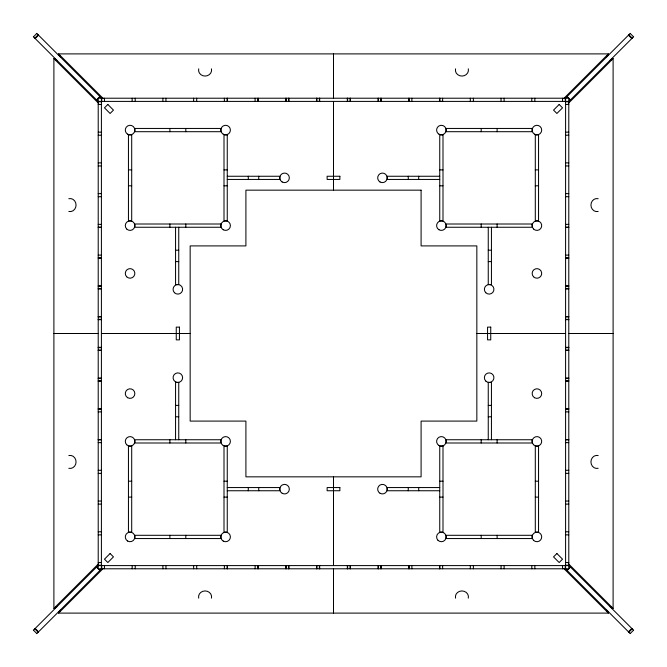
<?xml version="1.0" encoding="UTF-8"?>
<svg xmlns="http://www.w3.org/2000/svg" width="667" height="667" viewBox="0 0 667 667"><rect width="100%" height="100%" fill="white"/><g stroke="black" fill="none" stroke-linecap="round" stroke-linejoin="round"><path stroke-width="1" d="M333.5 613.106L333.5 568.517M565.599 104.477L568.784 104.452M565.599 165.958L568.784 165.941M565.599 135.218L568.784 135.193M565.599 227.439L568.784 227.422M565.599 196.698L568.784 196.682M565.599 258.187L568.784 258.162M565.599 319.668L568.784 319.643M565.599 288.928L568.784 288.903M565.599 381.149L568.784 381.124M565.599 350.408L568.784 350.383M565.599 442.63L568.784 442.63M565.599 411.889L568.784 411.873M565.599 473.37L568.784 473.353M565.599 534.859L568.784 534.834M565.599 504.119L568.784 504.094M98.216 132.166L101.401 132.141M98.216 193.647L101.401 193.622M98.216 162.906L101.401 162.881M98.216 224.387L101.401 224.37M98.216 255.136L101.401 255.111M98.216 285.876L101.401 285.851M98.216 347.357L101.401 347.332M98.216 316.617L101.401 316.592M98.216 378.097L101.401 378.072M98.216 408.838L101.401 408.813M98.216 439.578L101.401 439.561M98.216 501.067L101.401 501.042M98.216 470.318L101.401 470.302M98.216 531.807L101.401 531.782M98.216 562.548L101.401 562.523M33.442 36.802L36.802 33.442M34.784 38.144L38.144 34.784M35.201 38.561L38.561 35.201M96.54 99.9L99.9 96.54M55.228 58.588L53.894 58.588L53.894 608.412L98.624 563.673M563.673 98.624L608.412 53.894L608.412 55.228M33.35 630.29L98.708 564.941M564.941 98.699L630.29 33.35M36.71 633.65L102.059 568.301M568.292 102.059L633.65 36.71M58.588 611.772L58.588 613.106L103.327 568.376M568.376 103.327L613.106 58.588L611.772 58.588M567.1 570.46L570.46 567.1M628.439 631.799L631.799 628.439M628.856 632.216L632.216 628.856M630.198 633.558L633.558 630.198M104.452 98.216L104.477 101.401M135.193 98.216L135.218 101.401M165.933 98.216L165.958 101.401M196.682 98.216L196.698 101.401M227.422 98.216L227.439 101.401M258.162 98.216L258.187 101.401M288.903 98.216L288.928 101.401M319.643 98.216L319.668 101.401M350.383 98.216L350.408 101.401M381.124 98.216L381.149 101.401M411.864 98.216L411.889 101.401M442.613 98.216L442.63 101.401L439.561 101.401L439.561 98.216M473.353 98.216L473.378 101.401M504.094 98.216L504.119 101.401M534.834 98.216L534.859 101.401M132.166 565.599L132.166 568.784M162.906 565.599L162.906 568.784M193.647 565.599L193.647 568.784M224.387 565.599L224.387 568.784M255.127 565.599L255.127 568.784M285.876 565.599L285.876 568.784M316.617 565.599L316.617 568.784M347.357 565.599L347.357 568.784M378.097 565.599L378.097 568.784M408.838 565.599L408.838 568.784M439.578 565.599L439.578 568.784M470.318 565.599L470.318 568.784M501.059 565.599L501.059 568.784M531.807 565.599L531.807 568.784M562.548 565.599L562.548 568.784M58.588 55.228L58.588 53.894L608.412 53.894M55.519 60.213L56.853 60.213M610.147 60.213L611.481 60.213M98.216 101.401L568.784 101.401M98.216 101.709L101.401 101.709M565.599 101.709L568.784 101.709M98.216 104.477L101.401 104.477M565.599 132.141L568.784 132.141M98.216 135.218L101.401 135.218M565.599 162.89L568.784 162.89M98.216 165.958L101.401 165.958M128.448 169.885L131.699 169.885M224.004 169.885L227.255 169.885M439.745 169.885L442.996 169.885M535.301 169.885L538.552 169.885M227.255 176.255L279.773 176.255L279.773 179.44L227.255 179.44M439.745 176.255L387.219 176.255L387.219 179.44L439.745 179.44M128.448 185.81L131.699 185.81M224.004 185.81L227.255 185.81M439.745 185.81L442.996 185.81M535.301 185.81L538.552 185.81M565.599 193.63L568.784 193.63M98.216 196.698L101.401 196.698M565.599 224.37L568.784 224.37M98.216 227.13L101.401 227.13M565.599 227.139L568.784 227.139M98.216 227.439L101.401 227.439M175.563 250.208L178.748 250.208M488.252 250.208L491.437 250.208M565.599 255.111L568.784 255.111M98.216 257.879L101.401 257.879M565.599 257.879L568.784 257.879M98.216 258.179L101.401 258.179M175.563 261.597L178.748 261.597M488.252 261.597L491.437 261.597M565.599 285.851L568.784 285.851M98.216 286.16L101.401 286.16M565.599 286.16L568.784 286.16M98.216 288.619L101.401 288.619M565.599 288.619L568.784 288.619M98.216 288.928L101.401 288.928M565.599 316.592L568.784 316.592M98.216 316.9L101.401 316.9M565.599 316.9L568.784 316.9M98.216 319.36L101.401 319.36M565.599 319.36L568.784 319.36M98.216 319.668L101.401 319.668M53.894 333.5L98.483 333.5M101.401 333.5L190.162 333.5M476.838 333.5L565.599 333.5M568.517 333.5L613.106 333.5M565.599 347.332L568.784 347.332M98.216 347.64L101.401 347.64M565.599 347.64L568.784 347.64M98.216 350.1L101.401 350.1M565.599 350.1L568.784 350.1M98.216 350.408L101.401 350.408M565.599 378.072L568.784 378.072M98.216 378.381L101.401 378.381M565.599 378.381L568.784 378.381M98.216 380.84L101.401 380.84M565.599 380.84L568.784 380.84M98.216 381.149L101.401 381.149M175.563 405.394L178.748 405.394M488.252 405.394L491.437 405.394M565.599 408.821L568.784 408.821M98.216 409.121L101.401 409.121M565.599 409.121L568.784 409.121M98.216 411.889L101.401 411.889M175.563 416.792L178.748 416.792M488.252 416.792L491.437 416.792M565.599 439.561L568.784 439.561M98.216 439.861L101.401 439.861M565.599 439.87L568.784 439.87M98.216 442.63L101.401 442.63M565.599 470.302L568.784 470.302M98.216 473.37L101.401 473.37M128.448 481.19L131.699 481.19M224.004 481.19L227.255 481.19M439.745 481.19L442.996 481.19M535.301 481.19L538.552 481.19M227.255 487.56L279.773 487.56L279.773 490.745L227.255 490.745M439.745 487.56L387.219 487.56L387.219 490.745L439.745 490.745M128.448 497.115L131.699 497.115M224.004 497.115L227.255 497.115M439.745 497.115L442.996 497.115M535.301 497.115L538.552 497.115M565.599 501.042L568.784 501.042M98.216 504.11L101.401 504.11M565.599 531.782L568.784 531.782M98.216 534.859L101.401 534.859M565.599 562.523L568.784 562.523M98.216 565.291L101.401 565.291M565.599 565.291L568.784 565.291M98.216 565.599L568.784 565.599M55.519 606.787L56.853 606.787M610.147 606.787L611.481 606.787M53.894 608.412L55.228 608.412M611.772 608.412L613.106 608.412L613.106 58.588M58.588 613.106L608.412 613.106L608.412 611.772M630.198 33.442L633.558 36.802M628.856 34.784L632.216 38.144M628.439 35.201L631.799 38.561M567.1 96.54L570.46 99.9M58.588 53.894L103.327 98.624M568.376 563.673L613.106 608.412M36.71 33.35L102.059 98.708M568.301 564.941L633.65 630.29M33.35 36.71L98.699 102.059M564.941 568.292L630.29 633.65M53.894 58.588L98.624 103.327M563.673 568.376L608.412 613.106M96.54 567.1L99.9 570.46M35.201 628.439L38.561 631.799M34.784 628.856L38.144 632.216M33.442 630.198L36.802 633.558M606.787 55.519L606.787 56.853M606.787 610.147L606.787 611.481M565.599 98.216L565.599 568.784M565.291 98.216L565.291 101.401M565.291 565.599L565.291 568.784M562.523 98.216L562.523 101.401M534.859 565.599L534.859 568.784M531.782 98.216L531.782 101.401M504.11 565.599L504.11 568.784M501.042 98.216L501.042 101.401M497.115 128.448L497.115 131.699M497.115 224.004L497.115 227.255M497.115 439.745L497.115 442.996M497.115 535.301L497.115 538.552M491.437 227.255L491.437 284.559L488.252 284.559L488.252 227.255M491.437 439.745L491.437 382.441L488.252 382.441L488.252 439.745M481.19 128.448L481.19 131.699M481.19 224.004L481.19 227.255M481.19 439.745L481.19 442.996M481.19 535.301L481.19 538.552M473.37 565.599L473.37 568.784M470.302 98.216L470.302 101.401M442.63 565.599L442.63 568.784M439.87 98.216L439.87 101.401M439.861 565.599L439.861 568.784M418.709 176.255L418.709 179.44M418.709 487.56L418.709 490.745M411.889 565.599L411.889 568.784M409.121 98.216L409.121 101.401M409.121 565.599L409.121 568.784M408.821 98.216L408.821 101.401M408.262 176.255L408.262 179.44M408.262 487.56L408.262 490.745M381.149 565.599L381.149 568.784M380.84 98.216L380.84 101.401M380.84 565.599L380.84 568.784M378.381 98.216L378.381 101.401M378.381 565.599L378.381 568.784M378.072 98.216L378.072 101.401M350.408 565.599L350.408 568.784M350.1 98.216L350.1 101.401M350.1 565.599L350.1 568.784M347.64 98.216L347.64 101.401M347.64 565.599L347.64 568.784M347.332 98.216L347.332 101.401M333.5 53.894L333.5 98.483M333.5 101.401L333.5 190.162M333.5 476.838L333.5 565.599M319.668 565.599L319.668 568.784M319.36 98.216L319.36 101.401M319.36 565.599L319.36 568.784M316.9 98.216L316.9 101.401M316.9 565.599L316.9 568.784M316.592 98.216L316.592 101.401M288.928 565.599L288.928 568.784M288.619 98.216L288.619 101.401M288.619 565.599L288.619 568.784M286.16 98.216L286.16 101.401M286.16 565.599L286.16 568.784M285.851 98.216L285.851 101.401M258.738 176.255L258.738 179.44M258.738 487.56L258.738 490.745M258.179 565.599L258.179 568.784M257.879 98.216L257.879 101.401M257.879 565.599L257.879 568.784M255.111 98.216L255.111 101.401M248.291 176.255L248.291 179.44M248.291 487.56L248.291 490.745M227.439 565.599L227.439 568.784M227.139 98.216L227.139 101.401M227.13 565.599L227.13 568.784M224.37 98.216L224.37 101.401M196.698 565.599L196.698 568.784M193.63 98.216L193.63 101.401M185.81 128.448L185.81 131.699M185.81 224.004L185.81 227.255M185.81 439.745L185.81 442.996M185.81 535.301L185.81 538.552M178.748 227.255L178.748 284.559L175.563 284.559L175.563 227.255M178.748 439.745L178.748 382.441L175.563 382.441L175.563 439.745M169.885 128.448L169.885 131.699M169.885 224.004L169.885 227.255M169.885 439.745L169.885 442.996M169.885 535.301L169.885 538.552M165.958 565.599L165.958 568.784M162.89 98.216L162.89 101.401M135.218 565.599L135.218 568.784M132.141 98.216L132.141 101.401M104.477 565.599L104.477 568.784M101.709 98.216L101.709 101.401M101.709 565.599L101.709 568.784M101.401 98.216L101.401 568.784M60.213 55.519L60.213 56.853M60.213 610.147L60.213 611.481M198.708 598.166A6.528 5.928 0 0 1 205.077 590.937A6.528 5.928 0 0 1 211.447 598.166M455.553 598.166A6.528 5.928 0 0 1 461.923 590.937A6.528 5.928 0 0 1 468.292 598.166M468.292 68.834A6.528 5.928 0 0 1 461.923 76.063A6.528 5.928 0 0 1 455.553 68.834M211.447 68.834A6.528 5.928 0 0 1 205.077 76.063A6.528 5.928 0 0 1 198.708 68.834M68.834 198.708A6.528 5.928 90 0 1 76.063 205.077A6.528 5.928 90 0 1 68.834 211.447M68.834 455.553A6.528 5.928 90 0 1 76.063 461.923A6.528 5.928 90 0 1 68.834 468.292M598.166 468.292A6.528 5.928 90 0 1 590.937 461.923A6.528 5.928 90 0 1 598.166 455.553M598.166 211.447A6.528 5.928 90 0 1 590.937 205.077A6.528 5.928 90 0 1 598.166 198.708M107.837 104.477L104.477 107.837L110.105 113.465L113.465 110.105L107.837 104.477M110.113 553.535L104.477 559.163L107.837 562.523L113.465 556.895L110.105 553.535M559.163 104.477L553.535 110.105L556.887 113.465L562.523 107.837L559.163 104.477M556.895 553.535L553.535 556.887L559.163 562.523L562.523 559.163L556.887 553.535M568.784 98.216L98.216 98.216L98.216 568.784L568.784 568.784L568.784 98.216M220.852 128.448L134.851 128.448L134.851 131.699L220.852 131.699L220.852 128.448M532.149 128.448L446.148 128.448L446.148 131.699L532.149 131.699L532.149 128.448M131.699 134.851L128.448 134.851L128.448 220.852L131.699 220.852L131.699 134.851M227.255 134.851L224.004 134.851L224.004 220.852L227.255 220.852L227.255 134.851M442.996 134.851L439.745 134.851L439.745 220.852L442.996 220.852L442.996 134.851M538.552 134.851L535.301 134.851L535.301 220.852L538.552 220.852L538.552 134.851M339.87 176.255L327.13 176.255L327.13 179.44L339.87 179.44L339.87 176.255M421.094 190.162L245.906 190.162L245.906 245.906L190.162 245.906L190.162 421.094L245.906 421.094L245.906 476.838L421.094 476.838L421.094 421.094L476.838 421.094L476.838 245.906L421.094 245.906L421.094 190.162M220.852 224.004L134.851 224.004L134.851 227.255L220.852 227.255L220.852 224.004M532.149 224.004L446.148 224.004L446.148 227.255L532.149 227.255L532.149 224.004M179.44 327.13L176.255 327.13L176.255 339.87L179.44 339.87L179.44 327.13M490.745 327.13L487.56 327.13L487.56 339.87L490.745 339.87L490.745 327.13M220.852 439.745L134.851 439.745L134.851 442.996L220.852 442.996L220.852 439.745M532.149 439.745L446.148 439.745L446.148 442.996L532.149 442.996L532.149 439.745M131.699 446.148L128.448 446.148L128.448 532.149L131.699 532.149L131.699 446.148M227.255 446.148L224.004 446.148L224.004 532.149L227.255 532.149L227.255 446.148M442.996 446.148L439.745 446.148L439.745 532.149L442.996 532.149L442.996 446.148M538.552 446.148L535.301 446.148L535.301 532.149L538.552 532.149L538.552 446.148M339.87 487.56L327.13 487.56L327.13 490.745L339.87 490.745L339.87 487.56M220.852 535.301L134.851 535.301L134.851 538.552L220.852 538.552L220.852 535.301M532.149 535.301L446.148 535.301L446.148 538.552L532.149 538.552L532.149 535.301M282.166 181.983A4.777 4.777 0 0 0 289.336 177.847A4.777 4.777 0 0 0 282.166 173.712A4.777 4.777 0 0 0 282.166 181.983M223.237 134.209A4.777 4.777 0 0 0 230.407 130.073A4.777 4.777 0 0 0 223.237 125.93A4.777 4.777 0 0 0 223.237 134.209M223.237 229.765A4.777 4.777 0 0 0 230.407 225.629A4.777 4.777 0 0 0 223.237 221.486A4.777 4.777 0 0 0 223.237 229.765M174.471 292.713A4.777 4.777 0 0 0 182.466 290.57A4.777 4.777 0 0 0 176.613 284.717A4.777 4.777 0 0 0 174.471 292.713M126.688 276.788A4.777 4.777 0 0 0 134.684 274.646A4.777 4.777 0 0 0 128.831 268.793A4.777 4.777 0 0 0 126.688 276.788M127.68 134.209A4.777 4.777 0 0 0 134.851 130.073A4.777 4.777 0 0 0 127.68 125.93A4.777 4.777 0 0 0 127.68 134.209M126.688 229.006A4.777 4.777 0 0 0 134.684 226.863A4.777 4.777 0 0 0 128.831 221.01A4.777 4.777 0 0 0 126.688 229.006M380.057 493.288A4.777 4.777 0 0 0 387.219 489.153A4.777 4.777 0 0 0 380.057 485.009A4.777 4.777 0 0 0 380.057 493.288M437.994 540.312A4.777 4.777 0 0 0 445.99 538.169A4.777 4.777 0 0 0 440.137 532.316A4.777 4.777 0 0 0 437.994 540.312M438.986 445.506A4.777 4.777 0 0 0 446.148 441.371A4.777 4.777 0 0 0 438.986 437.235A4.777 4.777 0 0 0 438.986 445.506M485.776 381.049A4.777 4.777 0 0 0 493.763 378.906A4.777 4.777 0 0 0 487.911 373.053A4.777 4.777 0 0 0 485.776 381.049M534.542 397.732A4.777 4.777 0 0 0 541.704 393.597A4.777 4.777 0 0 0 534.542 389.453A4.777 4.777 0 0 0 534.542 397.732M533.55 540.312A4.777 4.777 0 0 0 541.546 538.169A4.777 4.777 0 0 0 535.693 532.316A4.777 4.777 0 0 0 533.55 540.312M533.55 444.747A4.777 4.777 0 0 0 541.546 442.605A4.777 4.777 0 0 0 535.693 436.76A4.777 4.777 0 0 0 533.55 444.747M380.057 181.983A4.777 4.777 0 0 0 387.219 177.847A4.777 4.777 0 0 0 380.057 173.712A4.777 4.777 0 0 0 380.057 181.983M438.986 134.209A4.777 4.777 0 0 0 446.148 130.073A4.777 4.777 0 0 0 438.986 125.93A4.777 4.777 0 0 0 438.986 134.209M438.986 229.765A4.777 4.777 0 0 0 446.148 225.629A4.777 4.777 0 0 0 438.986 221.486A4.777 4.777 0 0 0 438.986 229.765M485.776 292.713A4.777 4.777 0 0 0 493.763 290.57A4.777 4.777 0 0 0 487.911 284.717A4.777 4.777 0 0 0 485.776 292.713M533.55 276.788A4.777 4.777 0 0 0 541.546 274.646A4.777 4.777 0 0 0 535.693 268.793A4.777 4.777 0 0 0 533.55 276.788M534.542 134.209A4.777 4.777 0 0 0 541.704 130.073A4.777 4.777 0 0 0 534.542 125.93A4.777 4.777 0 0 0 534.542 134.209M533.55 229.006A4.777 4.777 0 0 0 541.546 226.863A4.777 4.777 0 0 0 535.693 221.01A4.777 4.777 0 0 0 533.55 229.006M282.166 493.288A4.777 4.777 0 0 0 289.336 489.153A4.777 4.777 0 0 0 282.166 485.009A4.777 4.777 0 0 0 282.166 493.288M223.237 541.07A4.777 4.777 0 0 0 230.407 536.927A4.777 4.777 0 0 0 223.237 532.791A4.777 4.777 0 0 0 223.237 541.07M223.237 445.506A4.777 4.777 0 0 0 230.407 441.371A4.777 4.777 0 0 0 223.237 437.235A4.777 4.777 0 0 0 223.237 445.506M175.463 381.807A4.777 4.777 0 0 0 182.625 377.664A4.777 4.777 0 0 0 175.463 373.528A4.777 4.777 0 0 0 175.463 381.807M127.68 397.732A4.777 4.777 0 0 0 134.851 393.597A4.777 4.777 0 0 0 127.68 389.453A4.777 4.777 0 0 0 127.68 397.732M127.68 541.07A4.777 4.777 0 0 0 134.851 536.927A4.777 4.777 0 0 0 127.68 532.791A4.777 4.777 0 0 0 127.68 541.07M126.688 444.747A4.777 4.777 0 0 0 134.684 442.605A4.777 4.777 0 0 0 128.831 436.76A4.777 4.777 0 0 0 126.688 444.747"/></g></svg>
